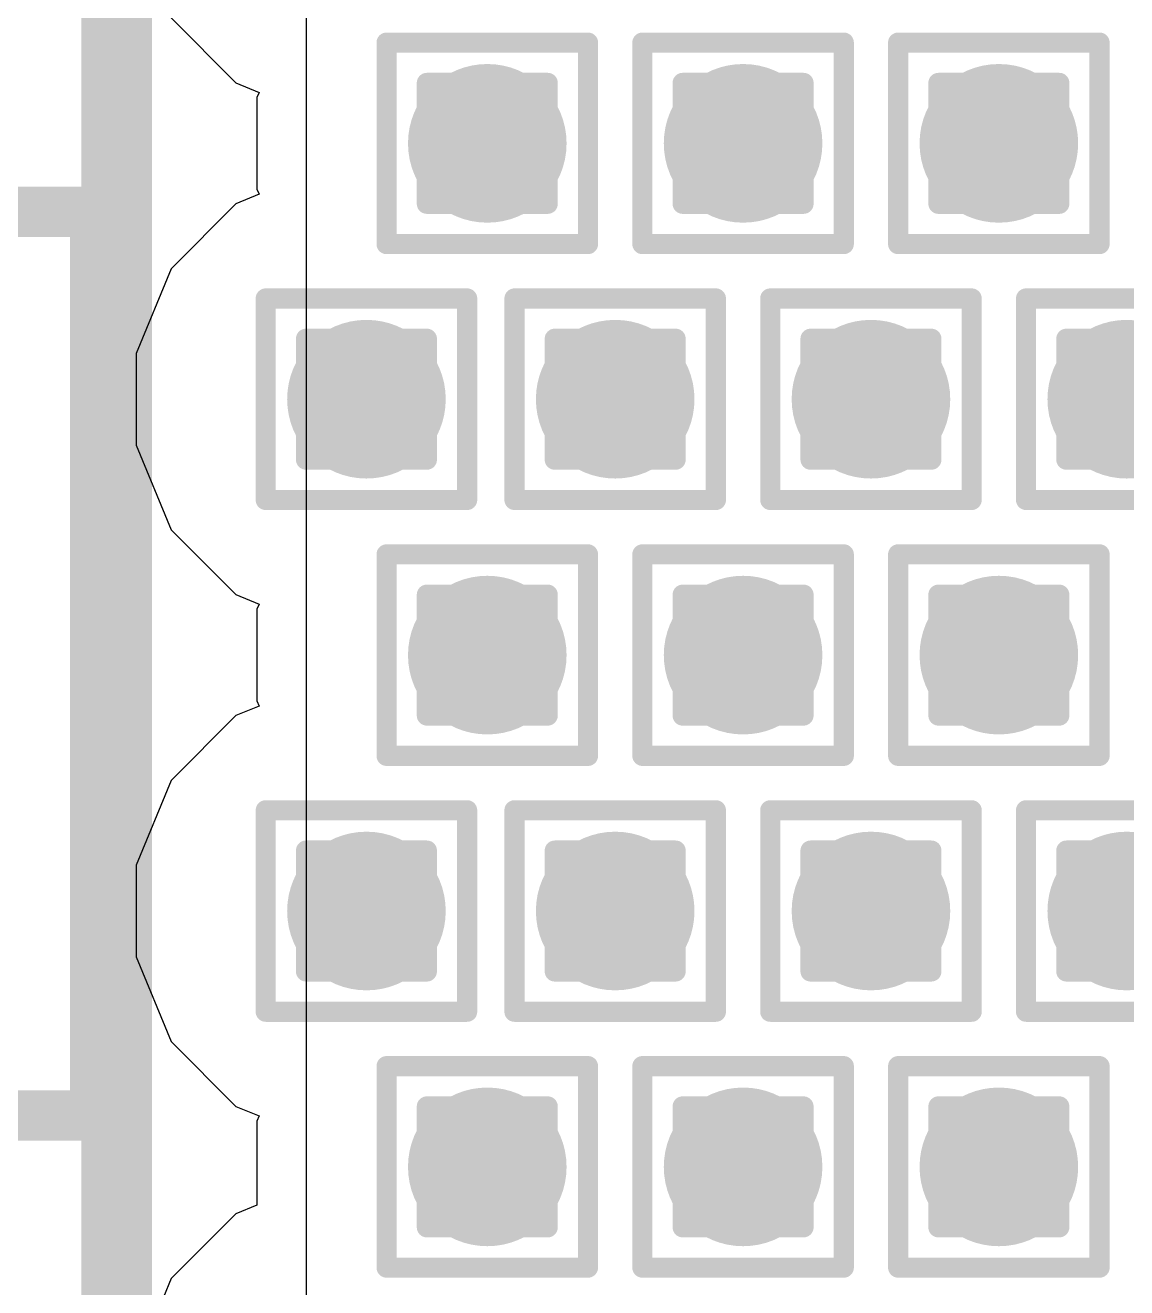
# Model space of a CAD drawing. Header units: inches. Extents: x -12 to 5357, y -8 to 5291.
# Drawn here: x 31.702 to 34.48, y 23.551 to 26.734 of the extents above; entities that cross this region are included whole.
import ezdxf

# ---------------------------------------------------------------- set-up
doc = ezdxf.new("R2010")
doc.units = ezdxf.units.IN
for name, color, linetype in [('Bottom Layer', 5, 'Continuous'), ('Drill Drawing', 1, 'Continuous'), ('Ground', 16, 'Continuous'), ('Power', 76, 'Continuous'), ('Top Layer', 1, 'Continuous'), ('Top Overlay', 2, 'Continuous'), ('Via Holes', 16, 'Continuous')]:
    doc.layers.add(name, color=color, linetype=linetype)

msp = doc.modelspace()

# ---------------------------------------------------------------- hatches: boundary and pattern name
at = {"layer": 'Bottom Layer'}
h = msp.add_hatch(color=5, dxfattribs=at)
edge = h.paths.add_edge_path()
edge.add_arc((32.8676, 26.4363), 0.2, 0, 360)
h = msp.add_hatch(color=5, dxfattribs=at)
edge = h.paths.add_edge_path()
edge.add_arc((33.5128, 26.4363), 0.2, 0, 360)
h = msp.add_hatch(color=5, dxfattribs=at)
edge = h.paths.add_edge_path()
edge.add_arc((34.1579, 26.4363), 0.2, 0, 360)
h = msp.add_hatch(color=5, dxfattribs=at)
edge = h.paths.add_edge_path()
edge.add_arc((32.5628, 25.7912), 0.2, 0, 360)
h = msp.add_hatch(color=5, dxfattribs=at)
edge = h.paths.add_edge_path()
edge.add_arc((33.1902, 25.7912), 0.2, 0, 360)
h = msp.add_hatch(color=5, dxfattribs=at)
edge = h.paths.add_edge_path()
edge.add_arc((33.8353, 25.7912), 0.2, 0, 360)
h = msp.add_hatch(color=5, dxfattribs=at)
edge = h.paths.add_edge_path()
edge.add_arc((34.4805, 25.7912), 0.2, 0, 360)
h = msp.add_hatch(color=5, dxfattribs=at)
edge = h.paths.add_edge_path()
edge.add_arc((32.8676, 25.146), 0.2, 0, 360)
h = msp.add_hatch(color=5, dxfattribs=at)
edge = h.paths.add_edge_path()
edge.add_arc((33.5128, 25.146), 0.2, 0, 360)
h = msp.add_hatch(color=5, dxfattribs=at)
edge = h.paths.add_edge_path()
edge.add_arc((34.1579, 25.146), 0.2, 0, 360)
h = msp.add_hatch(color=5, dxfattribs=at)
edge = h.paths.add_edge_path()
edge.add_arc((32.5628, 24.5008), 0.2, 0, 360)
h = msp.add_hatch(color=5, dxfattribs=at)
edge = h.paths.add_edge_path()
edge.add_arc((33.1902, 24.5008), 0.2, 0, 360)
h = msp.add_hatch(color=5, dxfattribs=at)
edge = h.paths.add_edge_path()
edge.add_arc((33.8353, 24.5008), 0.2, 0, 360)
h = msp.add_hatch(color=5, dxfattribs=at)
edge = h.paths.add_edge_path()
edge.add_arc((34.4805, 24.5008), 0.2, 0, 360)
h = msp.add_hatch(color=5, dxfattribs=at)
edge = h.paths.add_edge_path()
edge.add_arc((32.8676, 23.8557), 0.2, 0, 360)
h = msp.add_hatch(color=5, dxfattribs=at)
edge = h.paths.add_edge_path()
edge.add_arc((33.5128, 23.8557), 0.2, 0, 360)
h = msp.add_hatch(color=5, dxfattribs=at)
edge = h.paths.add_edge_path()
edge.add_arc((34.1579, 23.8557), 0.2, 0, 360)
at = {"layer": 'Ground'}
h = msp.add_hatch(color=16, dxfattribs=at)
edge = h.paths.add_edge_path()
edge.add_arc((32.8676, 26.4363), 0.2, 0, 360)
h = msp.add_hatch(color=16, dxfattribs=at)
edge = h.paths.add_edge_path()
edge.add_arc((33.5128, 26.4363), 0.2, 0, 360)
h = msp.add_hatch(color=16, dxfattribs=at)
edge = h.paths.add_edge_path()
edge.add_arc((34.1579, 26.4363), 0.2, 0, 360)
h = msp.add_hatch(color=16, dxfattribs=at)
edge = h.paths.add_edge_path()
edge.add_arc((32.5628, 25.7912), 0.2, 0, 360)
h = msp.add_hatch(color=16, dxfattribs=at)
edge = h.paths.add_edge_path()
edge.add_arc((33.1902, 25.7912), 0.2, 0, 360)
h = msp.add_hatch(color=16, dxfattribs=at)
edge = h.paths.add_edge_path()
edge.add_arc((33.8353, 25.7912), 0.2, 0, 360)
h = msp.add_hatch(color=16, dxfattribs=at)
edge = h.paths.add_edge_path()
edge.add_arc((34.4805, 25.7912), 0.2, 0, 360)
h = msp.add_hatch(color=16, dxfattribs=at)
edge = h.paths.add_edge_path()
edge.add_arc((32.8676, 25.146), 0.2, 0, 360)
h = msp.add_hatch(color=16, dxfattribs=at)
edge = h.paths.add_edge_path()
edge.add_arc((33.5128, 25.146), 0.2, 0, 360)
h = msp.add_hatch(color=16, dxfattribs=at)
edge = h.paths.add_edge_path()
edge.add_arc((34.1579, 25.146), 0.2, 0, 360)
h = msp.add_hatch(color=16, dxfattribs=at)
edge = h.paths.add_edge_path()
edge.add_arc((32.5628, 24.5008), 0.2, 0, 360)
h = msp.add_hatch(color=16, dxfattribs=at)
edge = h.paths.add_edge_path()
edge.add_arc((33.1902, 24.5008), 0.2, 0, 360)
h = msp.add_hatch(color=16, dxfattribs=at)
edge = h.paths.add_edge_path()
edge.add_arc((33.8353, 24.5008), 0.2, 0, 360)
h = msp.add_hatch(color=16, dxfattribs=at)
edge = h.paths.add_edge_path()
edge.add_arc((34.4805, 24.5008), 0.2, 0, 360)
h = msp.add_hatch(color=16, dxfattribs=at)
edge = h.paths.add_edge_path()
edge.add_arc((32.8676, 23.8557), 0.2, 0, 360)
h = msp.add_hatch(color=16, dxfattribs=at)
edge = h.paths.add_edge_path()
edge.add_arc((33.5128, 23.8557), 0.2, 0, 360)
h = msp.add_hatch(color=16, dxfattribs=at)
edge = h.paths.add_edge_path()
edge.add_arc((34.1579, 23.8557), 0.2, 0, 360)
at = {"layer": 'Power'}
h = msp.add_hatch(color=76, dxfattribs=at)
edge = h.paths.add_edge_path()
edge.add_arc((32.8676, 26.4363), 0.2, 0, 360)
h = msp.add_hatch(color=76, dxfattribs=at)
edge = h.paths.add_edge_path()
edge.add_arc((33.5128, 26.4363), 0.2, 0, 360)
h = msp.add_hatch(color=76, dxfattribs=at)
edge = h.paths.add_edge_path()
edge.add_arc((34.1579, 26.4363), 0.2, 0, 360)
h = msp.add_hatch(color=76, dxfattribs=at)
edge = h.paths.add_edge_path()
edge.add_arc((32.5628, 25.7912), 0.2, 0, 360)
h = msp.add_hatch(color=76, dxfattribs=at)
edge = h.paths.add_edge_path()
edge.add_arc((33.1902, 25.7912), 0.2, 0, 360)
h = msp.add_hatch(color=76, dxfattribs=at)
edge = h.paths.add_edge_path()
edge.add_arc((33.8353, 25.7912), 0.2, 0, 360)
h = msp.add_hatch(color=76, dxfattribs=at)
edge = h.paths.add_edge_path()
edge.add_arc((34.4805, 25.7912), 0.2, 0, 360)
h = msp.add_hatch(color=76, dxfattribs=at)
edge = h.paths.add_edge_path()
edge.add_arc((32.8676, 25.146), 0.2, 0, 360)
h = msp.add_hatch(color=76, dxfattribs=at)
edge = h.paths.add_edge_path()
edge.add_arc((33.5128, 25.146), 0.2, 0, 360)
h = msp.add_hatch(color=76, dxfattribs=at)
edge = h.paths.add_edge_path()
edge.add_arc((34.1579, 25.146), 0.2, 0, 360)
h = msp.add_hatch(color=76, dxfattribs=at)
edge = h.paths.add_edge_path()
edge.add_arc((32.5628, 24.5008), 0.2, 0, 360)
h = msp.add_hatch(color=76, dxfattribs=at)
edge = h.paths.add_edge_path()
edge.add_arc((33.1902, 24.5008), 0.2, 0, 360)
h = msp.add_hatch(color=76, dxfattribs=at)
edge = h.paths.add_edge_path()
edge.add_arc((33.8353, 24.5008), 0.2, 0, 360)
h = msp.add_hatch(color=76, dxfattribs=at)
edge = h.paths.add_edge_path()
edge.add_arc((34.4805, 24.5008), 0.2, 0, 360)
h = msp.add_hatch(color=76, dxfattribs=at)
edge = h.paths.add_edge_path()
edge.add_arc((32.8676, 23.8557), 0.2, 0, 360)
h = msp.add_hatch(color=76, dxfattribs=at)
edge = h.paths.add_edge_path()
edge.add_arc((33.5128, 23.8557), 0.2, 0, 360)
h = msp.add_hatch(color=76, dxfattribs=at)
edge = h.paths.add_edge_path()
edge.add_arc((34.1579, 23.8557), 0.2, 0, 360)
at = {"layer": 'Top Layer'}
h = msp.add_hatch(color=1, dxfattribs=at)
edge = h.paths.add_edge_path()
edge.add_arc((32.8676, 26.4363), 0.2, 0, 360)
h = msp.add_hatch(color=1, dxfattribs=at)
edge = h.paths.add_edge_path()
edge.add_arc((33.5128, 26.4363), 0.2, 0, 360)
h = msp.add_hatch(color=1, dxfattribs=at)
edge = h.paths.add_edge_path()
edge.add_arc((34.1579, 26.4363), 0.2, 0, 360)
h = msp.add_hatch(color=1, dxfattribs=at)
edge = h.paths.add_edge_path()
edge.add_arc((32.5628, 25.7912), 0.2, 0, 360)
h = msp.add_hatch(color=1, dxfattribs=at)
edge = h.paths.add_edge_path()
edge.add_arc((33.1902, 25.7912), 0.2, 0, 360)
h = msp.add_hatch(color=1, dxfattribs=at)
edge = h.paths.add_edge_path()
edge.add_arc((33.8353, 25.7912), 0.2, 0, 360)
h = msp.add_hatch(color=1, dxfattribs=at)
edge = h.paths.add_edge_path()
edge.add_arc((34.4805, 25.7912), 0.2, 0, 360)
h = msp.add_hatch(color=1, dxfattribs=at)
edge = h.paths.add_edge_path()
edge.add_arc((32.8676, 25.146), 0.2, 0, 360)
h = msp.add_hatch(color=1, dxfattribs=at)
edge = h.paths.add_edge_path()
edge.add_arc((33.5128, 25.146), 0.2, 0, 360)
h = msp.add_hatch(color=1, dxfattribs=at)
edge = h.paths.add_edge_path()
edge.add_arc((34.1579, 25.146), 0.2, 0, 360)
h = msp.add_hatch(color=1, dxfattribs=at)
edge = h.paths.add_edge_path()
edge.add_arc((32.5628, 24.5008), 0.2, 0, 360)
h = msp.add_hatch(color=1, dxfattribs=at)
edge = h.paths.add_edge_path()
edge.add_arc((33.1902, 24.5008), 0.2, 0, 360)
h = msp.add_hatch(color=1, dxfattribs=at)
edge = h.paths.add_edge_path()
edge.add_arc((33.8353, 24.5008), 0.2, 0, 360)
h = msp.add_hatch(color=1, dxfattribs=at)
edge = h.paths.add_edge_path()
edge.add_arc((34.4805, 24.5008), 0.2, 0, 360)
h = msp.add_hatch(color=1, dxfattribs=at)
edge = h.paths.add_edge_path()
edge.add_arc((32.8676, 23.8557), 0.2, 0, 360)
h = msp.add_hatch(color=1, dxfattribs=at)
edge = h.paths.add_edge_path()
edge.add_arc((33.5128, 23.8557), 0.2, 0, 360)
h = msp.add_hatch(color=1, dxfattribs=at)
edge = h.paths.add_edge_path()
edge.add_arc((34.1579, 23.8557), 0.2, 0, 360)
at = {"layer": 'Via Holes'}
h = msp.add_hatch(color=7, dxfattribs=at)
edge = h.paths.add_edge_path()
edge.add_arc((32.8676, 26.4363), 0.1, 0, 360)
h = msp.add_hatch(color=7, dxfattribs=at)
edge = h.paths.add_edge_path()
edge.add_arc((33.5128, 26.4363), 0.1, 0, 360)
h = msp.add_hatch(color=7, dxfattribs=at)
edge = h.paths.add_edge_path()
edge.add_arc((34.1579, 26.4363), 0.1, 0, 360)
h = msp.add_hatch(color=7, dxfattribs=at)
edge = h.paths.add_edge_path()
edge.add_arc((32.5628, 25.7912), 0.1, 0, 360)
h = msp.add_hatch(color=7, dxfattribs=at)
edge = h.paths.add_edge_path()
edge.add_arc((33.1902, 25.7912), 0.1, 0, 360)
h = msp.add_hatch(color=7, dxfattribs=at)
edge = h.paths.add_edge_path()
edge.add_arc((33.8353, 25.7912), 0.1, 0, 360)
h = msp.add_hatch(color=7, dxfattribs=at)
edge = h.paths.add_edge_path()
edge.add_arc((34.4805, 25.7912), 0.1, 0, 360)
h = msp.add_hatch(color=7, dxfattribs=at)
edge = h.paths.add_edge_path()
edge.add_arc((32.8676, 25.146), 0.1, 0, 360)
h = msp.add_hatch(color=7, dxfattribs=at)
edge = h.paths.add_edge_path()
edge.add_arc((33.5128, 25.146), 0.1, 0, 360)
h = msp.add_hatch(color=7, dxfattribs=at)
edge = h.paths.add_edge_path()
edge.add_arc((34.1579, 25.146), 0.1, 0, 360)
h = msp.add_hatch(color=7, dxfattribs=at)
edge = h.paths.add_edge_path()
edge.add_arc((32.5628, 24.5008), 0.1, 0, 360)
h = msp.add_hatch(color=7, dxfattribs=at)
edge = h.paths.add_edge_path()
edge.add_arc((33.1902, 24.5008), 0.1, 0, 360)
h = msp.add_hatch(color=7, dxfattribs=at)
edge = h.paths.add_edge_path()
edge.add_arc((33.8353, 24.5008), 0.1, 0, 360)
h = msp.add_hatch(color=7, dxfattribs=at)
edge = h.paths.add_edge_path()
edge.add_arc((34.4805, 24.5008), 0.1, 0, 360)
h = msp.add_hatch(color=7, dxfattribs=at)
edge = h.paths.add_edge_path()
edge.add_arc((32.8676, 23.8557), 0.1, 0, 360)
h = msp.add_hatch(color=7, dxfattribs=at)
edge = h.paths.add_edge_path()
edge.add_arc((33.5128, 23.8557), 0.1, 0, 360)
h = msp.add_hatch(color=7, dxfattribs=at)
edge = h.paths.add_edge_path()
edge.add_arc((34.1579, 23.8557), 0.1, 0, 360)

# ---------------------------------------------------------------- linework, layer by layer
at = {"layer": 'Bottom Layer'}
msp.add_line((32.4118, 20.2654), (32.4118, 28.7275), dxfattribs=at)
at = {"layer": 'Bottom Layer', "const_width": 0.1778}
msp.add_lwpolyline([(31.9327, 20.2654), (31.9327, 29.426)], dxfattribs=at)
at = {"layer": 'Drill Drawing', "const_width": 0.0508}
for points in [[(32.6136, 26.6903), (33.1216, 26.6903)], [(32.6136, 26.1823), (32.6136, 26.6903)], [(33.1216, 26.1823), (33.1216, 26.6903)], [(33.2588, 26.6903), (33.7668, 26.6903)], [(33.2588, 26.1823), (33.2588, 26.6903)], [(33.7668, 26.1823), (33.7668, 26.6903)], [(33.9039, 26.6903), (34.4119, 26.6903)], [(33.9039, 26.1823), (33.9039, 26.6903)], [(34.4119, 26.1823), (34.4119, 26.6903)], [(32.7152, 26.5887), (33.02, 26.5887)], [(32.7152, 26.2839), (32.7152, 26.5887)], [(33.02, 26.2839), (33.02, 26.5887)], [(33.3604, 26.5887), (33.6652, 26.5887)], [(33.3604, 26.2839), (33.3604, 26.5887)], [(33.6652, 26.2839), (33.6652, 26.5887)], [(34.0055, 26.5887), (34.3103, 26.5887)], [(34.0055, 26.2839), (34.0055, 26.5887)], [(34.3103, 26.2839), (34.3103, 26.5887)], [(32.7152, 26.2839), (33.02, 26.2839)], [(33.3604, 26.2839), (33.6652, 26.2839)], [(34.0055, 26.2839), (34.3103, 26.2839)], [(32.6136, 26.1823), (33.1216, 26.1823)], [(33.2588, 26.1823), (33.7668, 26.1823)], [(33.9039, 26.1823), (34.4119, 26.1823)], [(32.3088, 26.0452), (32.8168, 26.0452)], [(32.3088, 25.5372), (32.3088, 26.0452)], [(32.8168, 25.5372), (32.8168, 26.0452)], [(32.9362, 26.0452), (33.4442, 26.0452)], [(32.9362, 25.5372), (32.9362, 26.0452)], [(33.4442, 25.5372), (33.4442, 26.0452)], [(33.5813, 26.0452), (34.0893, 26.0452)], [(33.5813, 25.5372), (33.5813, 26.0452)], [(34.0893, 25.5372), (34.0893, 26.0452)], [(34.2265, 26.0452), (34.7345, 26.0452)], [(34.2265, 25.5372), (34.2265, 26.0452)], [(32.4104, 25.9436), (32.7152, 25.9436)], [(32.4104, 25.6388), (32.4104, 25.9436)], [(32.7152, 25.6388), (32.7152, 25.9436)], [(33.0378, 25.9436), (33.3426, 25.9436)], [(33.0378, 25.6388), (33.0378, 25.9436)], [(33.3426, 25.6388), (33.3426, 25.9436)], [(33.6829, 25.9436), (33.9877, 25.9436)], [(33.6829, 25.6388), (33.6829, 25.9436)], [(33.9877, 25.6388), (33.9877, 25.9436)], [(34.3281, 25.9436), (34.6329, 25.9436)], [(34.3281, 25.6388), (34.3281, 25.9436)], [(32.4104, 25.6388), (32.7152, 25.6388)], [(33.0378, 25.6388), (33.3426, 25.6388)], [(33.6829, 25.6388), (33.9877, 25.6388)], [(34.3281, 25.6388), (34.6329, 25.6388)], [(32.3088, 25.5372), (32.8168, 25.5372)], [(32.9362, 25.5372), (33.4442, 25.5372)], [(33.5813, 25.5372), (34.0893, 25.5372)], [(34.2265, 25.5372), (34.7345, 25.5372)], [(32.6136, 25.4), (33.1216, 25.4)], [(32.6136, 24.892), (32.6136, 25.4)], [(33.1216, 24.892), (33.1216, 25.4)], [(33.2588, 25.4), (33.7668, 25.4)], [(33.2588, 24.892), (33.2588, 25.4)], [(33.7668, 24.892), (33.7668, 25.4)], [(33.9039, 25.4), (34.4119, 25.4)], [(33.9039, 24.892), (33.9039, 25.4)], [(34.4119, 24.892), (34.4119, 25.4)], [(32.7152, 25.2984), (33.02, 25.2984)], [(32.7152, 24.9936), (32.7152, 25.2984)], [(33.02, 24.9936), (33.02, 25.2984)], [(33.3604, 25.2984), (33.6652, 25.2984)], [(33.3604, 24.9936), (33.3604, 25.2984)], [(33.6652, 24.9936), (33.6652, 25.2984)], [(34.0055, 25.2984), (34.3103, 25.2984)], [(34.0055, 24.9936), (34.0055, 25.2984)], [(34.3103, 24.9936), (34.3103, 25.2984)], [(32.7152, 24.9936), (33.02, 24.9936)], [(33.3604, 24.9936), (33.6652, 24.9936)], [(34.0055, 24.9936), (34.3103, 24.9936)], [(32.6136, 24.892), (33.1216, 24.892)], [(33.2588, 24.892), (33.7668, 24.892)], [(33.9039, 24.892), (34.4119, 24.892)], [(32.3088, 24.7548), (32.8168, 24.7548)], [(32.3088, 24.2468), (32.3088, 24.7548)], [(32.8168, 24.2468), (32.8168, 24.7548)], [(32.9362, 24.7548), (33.4442, 24.7548)], [(32.9362, 24.2468), (32.9362, 24.7548)], [(33.4442, 24.2468), (33.4442, 24.7548)], [(33.5813, 24.7548), (34.0893, 24.7548)], [(33.5813, 24.2468), (33.5813, 24.7548)], [(34.0893, 24.2468), (34.0893, 24.7548)], [(34.2265, 24.7548), (34.7345, 24.7548)], [(34.2265, 24.2468), (34.2265, 24.7548)], [(32.4104, 24.6532), (32.7152, 24.6532)], [(32.4104, 24.3484), (32.4104, 24.6532)], [(32.7152, 24.3484), (32.7152, 24.6532)], [(33.0378, 24.6532), (33.3426, 24.6532)], [(33.0378, 24.3484), (33.0378, 24.6532)], [(33.3426, 24.3484), (33.3426, 24.6532)], [(33.6829, 24.6532), (33.9877, 24.6532)], [(33.6829, 24.3484), (33.6829, 24.6532)], [(33.9877, 24.3484), (33.9877, 24.6532)], [(34.3281, 24.6532), (34.6329, 24.6532)], [(34.3281, 24.3484), (34.3281, 24.6532)], [(32.4104, 24.3484), (32.7152, 24.3484)], [(33.0378, 24.3484), (33.3426, 24.3484)], [(33.6829, 24.3484), (33.9877, 24.3484)], [(34.3281, 24.3484), (34.6329, 24.3484)], [(32.3088, 24.2468), (32.8168, 24.2468)], [(32.9362, 24.2468), (33.4442, 24.2468)], [(33.5813, 24.2468), (34.0893, 24.2468)], [(34.2265, 24.2468), (34.7345, 24.2468)], [(32.6136, 24.1097), (33.1216, 24.1097)], [(32.6136, 23.6017), (32.6136, 24.1097)], [(33.1216, 23.6017), (33.1216, 24.1097)], [(33.2588, 24.1097), (33.7668, 24.1097)], [(33.2588, 23.6017), (33.2588, 24.1097)], [(33.7668, 23.6017), (33.7668, 24.1097)], [(33.9039, 24.1097), (34.4119, 24.1097)], [(33.9039, 23.6017), (33.9039, 24.1097)], [(34.4119, 23.6017), (34.4119, 24.1097)], [(32.7152, 24.0081), (33.02, 24.0081)], [(32.7152, 23.7033), (32.7152, 24.0081)], [(33.02, 23.7033), (33.02, 24.0081)], [(33.3604, 24.0081), (33.6652, 24.0081)], [(33.3604, 23.7033), (33.3604, 24.0081)], [(33.6652, 23.7033), (33.6652, 24.0081)], [(34.0055, 24.0081), (34.3103, 24.0081)], [(34.0055, 23.7033), (34.0055, 24.0081)], [(34.3103, 23.7033), (34.3103, 24.0081)], [(32.7152, 23.7033), (33.02, 23.7033)], [(33.3604, 23.7033), (33.6652, 23.7033)], [(34.0055, 23.7033), (34.3103, 23.7033)], [(32.6136, 23.6017), (33.1216, 23.6017)], [(33.2588, 23.6017), (33.7668, 23.6017)], [(33.9039, 23.6017), (34.4119, 23.6017)]]:
    msp.add_lwpolyline(points, dxfattribs=at)
at = {"layer": 'Drill Drawing', "const_width": 0.0254}
for points in [[(32.6009, 26.6903, 1), (32.6263, 26.6903, 1)], [(32.6009, 26.6903, 1), (32.6263, 26.6903, 1)], [(33.1089, 26.6903, 1), (33.1343, 26.6903, 1)], [(33.1089, 26.6903, 1), (33.1343, 26.6903, 1)], [(33.2461, 26.6903, 1), (33.2715, 26.6903, 1)], [(33.2461, 26.6903, 1), (33.2715, 26.6903, 1)], [(33.7541, 26.6903, 1), (33.7795, 26.6903, 1)], [(33.7541, 26.6903, 1), (33.7795, 26.6903, 1)], [(33.8912, 26.6903, 1), (33.9166, 26.6903, 1)], [(33.8912, 26.6903, 1), (33.9166, 26.6903, 1)], [(34.3992, 26.6903, 1), (34.4246, 26.6903, 1)], [(34.3992, 26.6903, 1), (34.4246, 26.6903, 1)], [(32.7025, 26.5887, 1), (32.7279, 26.5887, 1)], [(32.7025, 26.5887, 1), (32.7279, 26.5887, 1)], [(33.0073, 26.5887, 1), (33.0327, 26.5887, 1)], [(33.0073, 26.5887, 1), (33.0327, 26.5887, 1)], [(33.3477, 26.5887, 1), (33.3731, 26.5887, 1)], [(33.3477, 26.5887, 1), (33.3731, 26.5887, 1)], [(33.6525, 26.5887, 1), (33.6779, 26.5887, 1)], [(33.6525, 26.5887, 1), (33.6779, 26.5887, 1)], [(33.9928, 26.5887, 1), (34.0182, 26.5887, 1)], [(33.9928, 26.5887, 1), (34.0182, 26.5887, 1)], [(34.2976, 26.5887, 1), (34.323, 26.5887, 1)], [(34.2976, 26.5887, 1), (34.323, 26.5887, 1)], [(32.7025, 26.2839, 1), (32.7279, 26.2839, 1)], [(32.7025, 26.2839, 1), (32.7279, 26.2839, 1)], [(33.0073, 26.2839, 1), (33.0327, 26.2839, 1)], [(33.0073, 26.2839, 1), (33.0327, 26.2839, 1)], [(33.3477, 26.2839, 1), (33.3731, 26.2839, 1)], [(33.3477, 26.2839, 1), (33.3731, 26.2839, 1)], [(33.6525, 26.2839, 1), (33.6779, 26.2839, 1)], [(33.6525, 26.2839, 1), (33.6779, 26.2839, 1)], [(33.9928, 26.2839, 1), (34.0182, 26.2839, 1)], [(33.9928, 26.2839, 1), (34.0182, 26.2839, 1)], [(34.2976, 26.2839, 1), (34.323, 26.2839, 1)], [(34.2976, 26.2839, 1), (34.323, 26.2839, 1)], [(32.6009, 26.1823, 1), (32.6263, 26.1823, 1)], [(32.6009, 26.1823, 1), (32.6263, 26.1823, 1)], [(33.1089, 26.1823, 1), (33.1343, 26.1823, 1)], [(33.1089, 26.1823, 1), (33.1343, 26.1823, 1)], [(33.2461, 26.1823, 1), (33.2715, 26.1823, 1)], [(33.2461, 26.1823, 1), (33.2715, 26.1823, 1)], [(33.7541, 26.1823, 1), (33.7795, 26.1823, 1)], [(33.7541, 26.1823, 1), (33.7795, 26.1823, 1)], [(33.8912, 26.1823, 1), (33.9166, 26.1823, 1)], [(33.8912, 26.1823, 1), (33.9166, 26.1823, 1)], [(34.3992, 26.1823, 1), (34.4246, 26.1823, 1)], [(34.3992, 26.1823, 1), (34.4246, 26.1823, 1)], [(32.2961, 26.0452, 1), (32.3215, 26.0452, 1)], [(32.2961, 26.0452, 1), (32.3215, 26.0452, 1)], [(32.8041, 26.0452, 1), (32.8295, 26.0452, 1)], [(32.8041, 26.0452, 1), (32.8295, 26.0452, 1)], [(32.9235, 26.0452, 1), (32.9489, 26.0452, 1)], [(32.9235, 26.0452, 1), (32.9489, 26.0452, 1)], [(33.4315, 26.0452, 1), (33.4569, 26.0452, 1)], [(33.4315, 26.0452, 1), (33.4569, 26.0452, 1)], [(33.5686, 26.0452, 1), (33.594, 26.0452, 1)], [(33.5686, 26.0452, 1), (33.594, 26.0452, 1)], [(34.0766, 26.0452, 1), (34.102, 26.0452, 1)], [(34.0766, 26.0452, 1), (34.102, 26.0452, 1)], [(34.2138, 26.0452, 1), (34.2392, 26.0452, 1)], [(34.2138, 26.0452, 1), (34.2392, 26.0452, 1)], [(32.3977, 25.9436, 1), (32.4231, 25.9436, 1)], [(32.3977, 25.9436, 1), (32.4231, 25.9436, 1)], [(32.7025, 25.9436, 1), (32.7279, 25.9436, 1)], [(32.7025, 25.9436, 1), (32.7279, 25.9436, 1)], [(33.0251, 25.9436, 1), (33.0505, 25.9436, 1)], [(33.0251, 25.9436, 1), (33.0505, 25.9436, 1)], [(33.3299, 25.9436, 1), (33.3553, 25.9436, 1)], [(33.3299, 25.9436, 1), (33.3553, 25.9436, 1)], [(33.6702, 25.9436, 1), (33.6956, 25.9436, 1)], [(33.6702, 25.9436, 1), (33.6956, 25.9436, 1)], [(33.975, 25.9436, 1), (34.0004, 25.9436, 1)], [(33.975, 25.9436, 1), (34.0004, 25.9436, 1)], [(34.3154, 25.9436, 1), (34.3408, 25.9436, 1)], [(34.3154, 25.9436, 1), (34.3408, 25.9436, 1)], [(32.3977, 25.6388, 1), (32.4231, 25.6388, 1)], [(32.3977, 25.6388, 1), (32.4231, 25.6388, 1)], [(32.7025, 25.6388, 1), (32.7279, 25.6388, 1)], [(32.7025, 25.6388, 1), (32.7279, 25.6388, 1)], [(33.0251, 25.6388, 1), (33.0505, 25.6388, 1)], [(33.0251, 25.6388, 1), (33.0505, 25.6388, 1)], [(33.3299, 25.6388, 1), (33.3553, 25.6388, 1)], [(33.3299, 25.6388, 1), (33.3553, 25.6388, 1)], [(33.6702, 25.6388, 1), (33.6956, 25.6388, 1)], [(33.6702, 25.6388, 1), (33.6956, 25.6388, 1)], [(33.975, 25.6388, 1), (34.0004, 25.6388, 1)], [(33.975, 25.6388, 1), (34.0004, 25.6388, 1)], [(34.3154, 25.6388, 1), (34.3408, 25.6388, 1)], [(34.3154, 25.6388, 1), (34.3408, 25.6388, 1)], [(32.2961, 25.5372, 1), (32.3215, 25.5372, 1)], [(32.2961, 25.5372, 1), (32.3215, 25.5372, 1)], [(32.8041, 25.5372, 1), (32.8295, 25.5372, 1)], [(32.8041, 25.5372, 1), (32.8295, 25.5372, 1)], [(32.9235, 25.5372, 1), (32.9489, 25.5372, 1)], [(32.9235, 25.5372, 1), (32.9489, 25.5372, 1)], [(33.4315, 25.5372, 1), (33.4569, 25.5372, 1)], [(33.4315, 25.5372, 1), (33.4569, 25.5372, 1)], [(33.5686, 25.5372, 1), (33.594, 25.5372, 1)], [(33.5686, 25.5372, 1), (33.594, 25.5372, 1)], [(34.0766, 25.5372, 1), (34.102, 25.5372, 1)], [(34.0766, 25.5372, 1), (34.102, 25.5372, 1)], [(34.2138, 25.5372, 1), (34.2392, 25.5372, 1)], [(34.2138, 25.5372, 1), (34.2392, 25.5372, 1)], [(32.6009, 25.4, 1), (32.6263, 25.4, 1)], [(32.6009, 25.4, 1), (32.6263, 25.4, 1)], [(33.1089, 25.4, 1), (33.1343, 25.4, 1)], [(33.1089, 25.4, 1), (33.1343, 25.4, 1)], [(33.2461, 25.4, 1), (33.2715, 25.4, 1)], [(33.2461, 25.4, 1), (33.2715, 25.4, 1)], [(33.7541, 25.4, 1), (33.7795, 25.4, 1)], [(33.7541, 25.4, 1), (33.7795, 25.4, 1)], [(33.8912, 25.4, 1), (33.9166, 25.4, 1)], [(33.8912, 25.4, 1), (33.9166, 25.4, 1)], [(34.3992, 25.4, 1), (34.4246, 25.4, 1)], [(34.3992, 25.4, 1), (34.4246, 25.4, 1)], [(32.7025, 25.2984, 1), (32.7279, 25.2984, 1)], [(32.7025, 25.2984, 1), (32.7279, 25.2984, 1)], [(33.0073, 25.2984, 1), (33.0327, 25.2984, 1)], [(33.0073, 25.2984, 1), (33.0327, 25.2984, 1)], [(33.3477, 25.2984, 1), (33.3731, 25.2984, 1)], [(33.3477, 25.2984, 1), (33.3731, 25.2984, 1)], [(33.6525, 25.2984, 1), (33.6779, 25.2984, 1)], [(33.6525, 25.2984, 1), (33.6779, 25.2984, 1)], [(33.9928, 25.2984, 1), (34.0182, 25.2984, 1)], [(33.9928, 25.2984, 1), (34.0182, 25.2984, 1)], [(34.2976, 25.2984, 1), (34.323, 25.2984, 1)], [(34.2976, 25.2984, 1), (34.323, 25.2984, 1)], [(32.7025, 24.9936, 1), (32.7279, 24.9936, 1)], [(32.7025, 24.9936, 1), (32.7279, 24.9936, 1)], [(33.0073, 24.9936, 1), (33.0327, 24.9936, 1)], [(33.0073, 24.9936, 1), (33.0327, 24.9936, 1)], [(33.3477, 24.9936, 1), (33.3731, 24.9936, 1)], [(33.3477, 24.9936, 1), (33.3731, 24.9936, 1)], [(33.6525, 24.9936, 1), (33.6779, 24.9936, 1)], [(33.6525, 24.9936, 1), (33.6779, 24.9936, 1)], [(33.9928, 24.9936, 1), (34.0182, 24.9936, 1)], [(33.9928, 24.9936, 1), (34.0182, 24.9936, 1)], [(34.2976, 24.9936, 1), (34.323, 24.9936, 1)], [(34.2976, 24.9936, 1), (34.323, 24.9936, 1)], [(32.6009, 24.892, 1), (32.6263, 24.892, 1)], [(32.6009, 24.892, 1), (32.6263, 24.892, 1)], [(33.1089, 24.892, 1), (33.1343, 24.892, 1)], [(33.1089, 24.892, 1), (33.1343, 24.892, 1)], [(33.2461, 24.892, 1), (33.2715, 24.892, 1)], [(33.2461, 24.892, 1), (33.2715, 24.892, 1)], [(33.7541, 24.892, 1), (33.7795, 24.892, 1)], [(33.7541, 24.892, 1), (33.7795, 24.892, 1)], [(33.8912, 24.892, 1), (33.9166, 24.892, 1)], [(33.8912, 24.892, 1), (33.9166, 24.892, 1)], [(34.3992, 24.892, 1), (34.4246, 24.892, 1)], [(34.3992, 24.892, 1), (34.4246, 24.892, 1)], [(32.2961, 24.7548, 1), (32.3215, 24.7548, 1)], [(32.2961, 24.7548, 1), (32.3215, 24.7548, 1)], [(32.8041, 24.7548, 1), (32.8295, 24.7548, 1)], [(32.8041, 24.7548, 1), (32.8295, 24.7548, 1)], [(32.9235, 24.7548, 1), (32.9489, 24.7548, 1)], [(32.9235, 24.7548, 1), (32.9489, 24.7548, 1)], [(33.4315, 24.7548, 1), (33.4569, 24.7548, 1)], [(33.4315, 24.7548, 1), (33.4569, 24.7548, 1)], [(33.5686, 24.7548, 1), (33.594, 24.7548, 1)], [(33.5686, 24.7548, 1), (33.594, 24.7548, 1)], [(34.0766, 24.7548, 1), (34.102, 24.7548, 1)], [(34.0766, 24.7548, 1), (34.102, 24.7548, 1)], [(34.2138, 24.7548, 1), (34.2392, 24.7548, 1)], [(34.2138, 24.7548, 1), (34.2392, 24.7548, 1)], [(32.3977, 24.6532, 1), (32.4231, 24.6532, 1)], [(32.3977, 24.6532, 1), (32.4231, 24.6532, 1)], [(32.7025, 24.6532, 1), (32.7279, 24.6532, 1)], [(32.7025, 24.6532, 1), (32.7279, 24.6532, 1)], [(33.0251, 24.6532, 1), (33.0505, 24.6532, 1)], [(33.0251, 24.6532, 1), (33.0505, 24.6532, 1)], [(33.3299, 24.6532, 1), (33.3553, 24.6532, 1)], [(33.3299, 24.6532, 1), (33.3553, 24.6532, 1)], [(33.6702, 24.6532, 1), (33.6956, 24.6532, 1)], [(33.6702, 24.6532, 1), (33.6956, 24.6532, 1)], [(33.975, 24.6532, 1), (34.0004, 24.6532, 1)], [(33.975, 24.6532, 1), (34.0004, 24.6532, 1)], [(34.3154, 24.6532, 1), (34.3408, 24.6532, 1)], [(34.3154, 24.6532, 1), (34.3408, 24.6532, 1)], [(32.3977, 24.3484, 1), (32.4231, 24.3484, 1)], [(32.3977, 24.3484, 1), (32.4231, 24.3484, 1)], [(32.7025, 24.3484, 1), (32.7279, 24.3484, 1)], [(32.7025, 24.3484, 1), (32.7279, 24.3484, 1)], [(33.0251, 24.3484, 1), (33.0505, 24.3484, 1)], [(33.0251, 24.3484, 1), (33.0505, 24.3484, 1)], [(33.3299, 24.3484, 1), (33.3553, 24.3484, 1)], [(33.3299, 24.3484, 1), (33.3553, 24.3484, 1)], [(33.6702, 24.3484, 1), (33.6956, 24.3484, 1)], [(33.6702, 24.3484, 1), (33.6956, 24.3484, 1)], [(33.975, 24.3484, 1), (34.0004, 24.3484, 1)], [(33.975, 24.3484, 1), (34.0004, 24.3484, 1)], [(34.3154, 24.3484, 1), (34.3408, 24.3484, 1)], [(34.3154, 24.3484, 1), (34.3408, 24.3484, 1)], [(32.2961, 24.2468, 1), (32.3215, 24.2468, 1)], [(32.2961, 24.2468, 1), (32.3215, 24.2468, 1)], [(32.8041, 24.2468, 1), (32.8295, 24.2468, 1)], [(32.8041, 24.2468, 1), (32.8295, 24.2468, 1)], [(32.9235, 24.2468, 1), (32.9489, 24.2468, 1)], [(32.9235, 24.2468, 1), (32.9489, 24.2468, 1)], [(33.4315, 24.2468, 1), (33.4569, 24.2468, 1)], [(33.4315, 24.2468, 1), (33.4569, 24.2468, 1)], [(33.5686, 24.2468, 1), (33.594, 24.2468, 1)], [(33.5686, 24.2468, 1), (33.594, 24.2468, 1)], [(34.0766, 24.2468, 1), (34.102, 24.2468, 1)], [(34.0766, 24.2468, 1), (34.102, 24.2468, 1)], [(34.2138, 24.2468, 1), (34.2392, 24.2468, 1)], [(34.2138, 24.2468, 1), (34.2392, 24.2468, 1)], [(32.6009, 24.1097, 1), (32.6263, 24.1097, 1)], [(32.6009, 24.1097, 1), (32.6263, 24.1097, 1)], [(33.1089, 24.1097, 1), (33.1343, 24.1097, 1)], [(33.1089, 24.1097, 1), (33.1343, 24.1097, 1)], [(33.2461, 24.1097, 1), (33.2715, 24.1097, 1)], [(33.2461, 24.1097, 1), (33.2715, 24.1097, 1)], [(33.7541, 24.1097, 1), (33.7795, 24.1097, 1)], [(33.7541, 24.1097, 1), (33.7795, 24.1097, 1)], [(33.8912, 24.1097, 1), (33.9166, 24.1097, 1)], [(33.8912, 24.1097, 1), (33.9166, 24.1097, 1)], [(34.3992, 24.1097, 1), (34.4246, 24.1097, 1)], [(34.3992, 24.1097, 1), (34.4246, 24.1097, 1)], [(32.7025, 24.0081, 1), (32.7279, 24.0081, 1)], [(32.7025, 24.0081, 1), (32.7279, 24.0081, 1)], [(33.0073, 24.0081, 1), (33.0327, 24.0081, 1)], [(33.0073, 24.0081, 1), (33.0327, 24.0081, 1)], [(33.3477, 24.0081, 1), (33.3731, 24.0081, 1)], [(33.3477, 24.0081, 1), (33.3731, 24.0081, 1)], [(33.6525, 24.0081, 1), (33.6779, 24.0081, 1)], [(33.6525, 24.0081, 1), (33.6779, 24.0081, 1)], [(33.9928, 24.0081, 1), (34.0182, 24.0081, 1)], [(33.9928, 24.0081, 1), (34.0182, 24.0081, 1)], [(34.2976, 24.0081, 1), (34.323, 24.0081, 1)], [(34.2976, 24.0081, 1), (34.323, 24.0081, 1)], [(32.7025, 23.7033, 1), (32.7279, 23.7033, 1)], [(32.7025, 23.7033, 1), (32.7279, 23.7033, 1)], [(33.0073, 23.7033, 1), (33.0327, 23.7033, 1)], [(33.0073, 23.7033, 1), (33.0327, 23.7033, 1)], [(33.3477, 23.7033, 1), (33.3731, 23.7033, 1)], [(33.3477, 23.7033, 1), (33.3731, 23.7033, 1)], [(33.6525, 23.7033, 1), (33.6779, 23.7033, 1)], [(33.6525, 23.7033, 1), (33.6779, 23.7033, 1)], [(33.9928, 23.7033, 1), (34.0182, 23.7033, 1)], [(33.9928, 23.7033, 1), (34.0182, 23.7033, 1)], [(34.2976, 23.7033, 1), (34.323, 23.7033, 1)], [(34.2976, 23.7033, 1), (34.323, 23.7033, 1)], [(32.6009, 23.6017, 1), (32.6263, 23.6017, 1)], [(32.6009, 23.6017, 1), (32.6263, 23.6017, 1)], [(33.1089, 23.6017, 1), (33.1343, 23.6017, 1)], [(33.1089, 23.6017, 1), (33.1343, 23.6017, 1)], [(33.2461, 23.6017, 1), (33.2715, 23.6017, 1)], [(33.2461, 23.6017, 1), (33.2715, 23.6017, 1)], [(33.7541, 23.6017, 1), (33.7795, 23.6017, 1)], [(33.7541, 23.6017, 1), (33.7795, 23.6017, 1)], [(33.8912, 23.6017, 1), (33.9166, 23.6017, 1)], [(33.8912, 23.6017, 1), (33.9166, 23.6017, 1)], [(34.3992, 23.6017, 1), (34.4246, 23.6017, 1)], [(34.3992, 23.6017, 1), (34.4246, 23.6017, 1)]]:
    msp.add_lwpolyline(points, format="xyb", close=True, dxfattribs=at)
at = {"layer": 'Power'}
for p, q in [((32.0702, 26.7524), (32.2337, 26.5889)), ((32.2337, 26.5889), (32.2919, 26.5648)), ((32.2919, 26.5648), (32.2866, 26.5519)), ((32.2866, 26.5519), (32.2866, 26.3208)), ((32.2919, 26.3078), (32.2337, 26.2837)), ((32.2866, 26.3208), (32.2919, 26.3078)), ((32.2337, 26.2837), (32.0702, 26.1203)), ((32.0702, 26.1203), (31.9818, 25.9067)), ((31.9818, 25.9067), (31.9818, 25.6756)), ((31.9818, 25.6756), (32.0702, 25.462)), ((32.0702, 25.462), (32.2337, 25.2986)), ((32.2337, 25.2986), (32.2919, 25.2745)), ((32.2919, 25.2745), (32.2866, 25.2616)), ((32.2866, 25.2616), (32.2866, 25.0304)), ((32.2866, 25.0304), (32.2919, 25.0175)), ((32.2337, 24.9934), (32.0702, 24.83)), ((32.2919, 25.0175), (32.2337, 24.9934)), ((32.0702, 24.83), (31.9818, 24.6164)), ((31.9818, 24.6164), (31.9818, 24.3853)), ((31.9818, 24.3853), (32.0702, 24.1717)), ((32.0702, 24.1717), (32.2337, 24.0083)), ((32.2337, 24.0083), (32.2919, 23.9842)), ((32.2919, 23.9842), (32.2866, 23.9712)), ((32.2866, 23.9712), (32.2866, 23.7595)), ((32.2866, 23.7595), (32.2337, 23.7376)), ((32.2337, 23.7376), (32.0702, 23.5742)), ((32.0702, 23.5742), (31.9818, 23.3606))]:
    msp.add_line(p, q, dxfattribs=at)
at = {"layer": 'Top Overlay', "const_width": 0.127}
for points in [[(25.5616, 26.2636), (31.8783, 26.2636)], [(31.8783, 23.9856), (31.8783, 26.2636)], [(25.5616, 23.9856), (31.8783, 23.9856)]]:
    msp.add_lwpolyline(points, dxfattribs=at)
at = {"layer": 'Top Overlay', "const_width": 0.0635}
for points in [[(31.8466, 26.2636, 1), (31.9101, 26.2636, 1)], [(31.8466, 26.2636, 1), (31.9101, 26.2636, 1)], [(31.8466, 23.9856, 1), (31.9101, 23.9856, 1)], [(31.8466, 23.9856, 1), (31.9101, 23.9856, 1)]]:
    msp.add_lwpolyline(points, format="xyb", close=True, dxfattribs=at)

doc.saveas('drawing.dxf')
